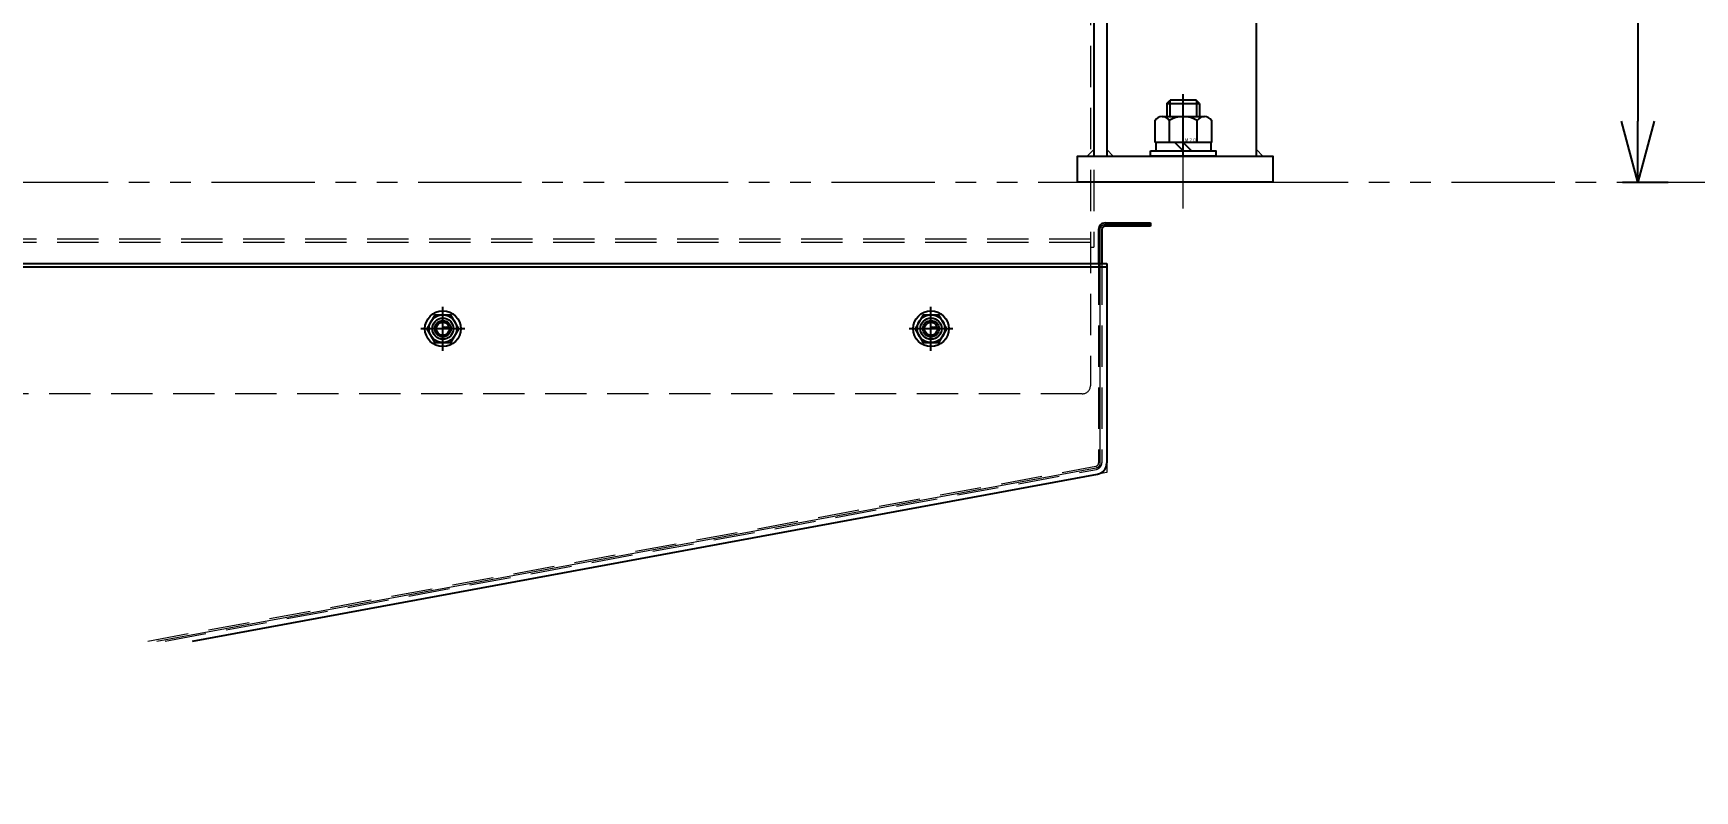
# Model space of a CAD drawing. Header units: millimetres. Extents: x -8731 to 85711, y -14522 to 31379.
# Drawn here: x 76051 to 77072, y 724 to 1189 of the extents above; entities that cross this region are included whole.
import ezdxf
from ezdxf import colors
from ezdxf.entities.mleader import LeaderData, LeaderLine
from ezdxf.enums import TextEntityAlignment as Align
from ezdxf.math import Vec2, Vec3
from ezdxf.xclip import XClip

# ---------------------------------------------------------------- set-up
doc = ezdxf.new("R2010")
doc.units = ezdxf.units.MM
doc.header["$LTSCALE"] = 4
doc.header["$XCLIPFRAME"] = 0
doc.header["$PDMODE"] = 99
doc.header["$PDSIZE"] = 1
for name, pattern in [('CENTER2', [28.575, 19.05, -3.175, 3.175, -3.175]), ('HIDDEN', [9.525, 6.35, -3.175]), ('PHANTOM2', [31.75, 15.875, -3.175, 3.175, -3.175, 3.175, -3.175])]:
    doc.linetypes.add(name, pattern=pattern)
for name, color, linetype, lineweight in [('04_HIDDEN', 2, 'HIDDEN', 13), ('05_CENTER', 4, 'CENTER2', 13), ('06_PHANTOM', 2, 'PHANTOM2', 13), ('08_DIM', 3, 'Continuous', 13)]:
    doc.layers.add(name, color=color, linetype=linetype, lineweight=lineweight)
doc.layers.add('10_DRAFT', color=8, linetype='Continuous', lineweight=0, plot=False)
doc.styles.add('KANJI0', font='txt.shx', dxfattribs={"width": 0.9, "height": 30, "bigfont": 'bigfont'})
doc.styles.add('KSS_TXT', font='txt.shx', dxfattribs={"bigfont": 'extfont2.shx'})
doc.styles.get("Standard").update_dxf_attribs({"font": 'txt.shx', "bigfont": 'extfont2.shx'})
doc.dimstyles.new('KSS_DIM', dxfattribs={"dimscale": 3, "dimtxt": 3, "dimasz": 2.5, "dimexe": 1.25, "dimexo": 0.625, "dimtad": 1, "dimdsep": 46, "dimtxsty": 'KSS_TXT', "dimblk": 'OPEN30', "dimcen": 0, "dimazin": 2, "dimtfac": 0.75, "dimtmove": 0, "dimatfit": 3, "dimldrblk": 'OPEN30', "dimfxl": 1, "dimtolj": 1, "dimarcsym": 0})

# ---------------------------------------------------------------- blocks, each defined once
blk = doc.blocks.new('A$C7E805CF0_1_1_1')
at = {"color": 0}
for p, q in [((-278, -993), (-278, 993)), ((-185, -998), (-185, 998)), ((12, -998), (-273, -998)), ((-188, -998), (-188, -1000)), ((12, -1000), (-188, -1000))]:
    blk.add_line(p, q, dxfattribs=at)
for centre in [(-238, -600), (-238, -900)]:
    blk.add_circle(centre, 6.5, dxfattribs=at)
blk.add_arc((-273, -993), 5, 180, 270, dxfattribs=at)
at = {"layer": '04_HIDDEN'}
blk.add_line((-183, -998), (-183, 998), dxfattribs=at)
at = {"layer": '05_CENTER'}
for p, q in [((-238, -587.1), (-238, -612.9)), ((-250.9, -600), (-225.1, -600)), ((-238, -887.1), (-238, -912.9)), ((-250.9, -900), (-225.1, -900))]:
    blk.add_line(p, q, dxfattribs=at)
blk = doc.blocks.new('A$C3DA434D9_1_1_1')
at = {"color": 0}
for p, q in [((-25, 1007), (-25, 1035)), ((-25, 1035), (-23, 1035)), ((-23, 1035), (-23, 1007)), ((-21, 1005), (0, 1005)), ((-21, 1003), (0, 1003)), ((0, -1008), (0, 1008)), ((0, 1008), (122.5, 1008)), ((2, -1008), (2, 1008)), ((302.9, 61), (129.4, 1002.3))]:
    blk.add_line(p, q, dxfattribs=at)
for centre in [(40, 900), (40, 600)]:
    blk.add_circle(centre, 6.5, dxfattribs=at)
blk.add_arc((-21, 1007), 4, 180, 270)
for centre, radius, start, end in [((-21, 1007), 2, 180, 270), ((122.5, 1001), 7, 10.4437, 90)]:
    blk.add_arc(centre, radius, start, end, dxfattribs=at)
at = {"layer": '04_HIDDEN'}
for p, q in [((0, 1005), (122.5, 1005)), ((0, 1003), (122.5, 1003)), ((298, 60.1), (124.5, 1001.4)), ((299.9, 60.5), (126.4, 1001.7))]:
    blk.add_line(p, q, dxfattribs=at)
for radius in [4, 2]:
    blk.add_arc((122.5, 1001), radius, 10.4437, 90, dxfattribs=at)
at = {"layer": '05_CENTER'}
for p, q in [((40, 888), (40, 912)), ((52, 900), (28, 900)), ((40, 588), (40, 612)), ((52, 600), (28, 600))]:
    blk.add_line(p, q, dxfattribs=at)
at = {"layer": '10_DRAFT'}
for p, q in [((122.5, 1008), (128.3, 1008)), ((125, 1004), (122.5, 1004)), ((125.5, 1001.5), (125, 1004)), ((128.3, 1008), (129.4, 1002.3))]:
    blk.add_line(p, q, dxfattribs=at)
blk.add_lwpolyline([(299, 0), (299, 59.7, 0.045601), (299, 60.3), (125.5, 1001.5, 0.36178), (122.5, 1004), (-21, 1004, -0.414214), (-24, 1007), (-24, 1035)], format="xyb", dxfattribs=at)
blk = doc.blocks.new('A$C39DF1911_1_1_1')
blk.add_blockref('A$C3DA434D9_1_1_1', (-100, 0))
blk = doc.blocks.new('10b_2_1')
at = {"color": 0, "linetype": 'CENTER2'}
for p, q in [((0, -13.5), (0, 13.5)), ((13.5, 0), (-13.5, 0))]:
    blk.add_line(p, q, dxfattribs=at)
at = {"color": 0}
for p, q in [((-4.9, 8.5), (-9.8, 0)), ((-9.8, 0), (-4.9, -8.5)), ((-4.9, 8.5), (4.9, 8.5)), ((9.8, 0), (4.9, 8.5)), ((4.9, -8.5), (9.8, 0)), ((-4.9, -8.5), (4.9, -8.5))]:
    blk.add_line(p, q, dxfattribs=at)
for radius in [11, 8.49, 5, 4]:
    blk.add_circle((0, 0), radius, dxfattribs=at)
at = {"layer": '10_DRAFT', "style": 'KSS_TXT'}
blk.add_text('M10', height=1.25, dxfattribs=at).set_placement((0.3, 0.1))
blk = doc.blocks.new('A$C39C06508_1')
at = {"rotation": 270}
blk.add_blockref('A$C39DF1911_1_1_1', (-1000, -280), dxfattribs=at)
for p in [(-400, -220), (-100, -220)]:
    blk.add_blockref('10b_2_1', p)
at = {"layer": '04_HIDDEN', "rotation": 90}
blk.add_blockref('A$C7E805CF0_1_1_1', (-1000, 18), dxfattribs=at)
blk = doc.blocks.new('AM_BALLOON1')
at = {"transparency": 16777216}
blk.add_circle((0, 0), 5, dxfattribs=at)
blk.add_attdef('B_NUMBER', text='', height=3, dxfattribs=at).set_placement((0, 0), align=Align.MIDDLE_CENTER)
blk = doc.blocks.new('_OPEN')
at = {"color": 0, "linetype": 'ByBlock'}
for p, q in [((-1, 0.167), (0, 0)), ((0, 0), (-1, -0.167)), ((0, 0), (-1, 0))]:
    blk.add_line(p, q, dxfattribs=at)
blk = doc.blocks.new('M20Nz_1_1_1')
at = {"color": 0}
for p, q in [((-10, 32.3), (-8, 34.3)), ((-10, 32.3), (-10, 24.3)), ((-10, 32.3), (10, 32.3)), ((-8.2, 34.1), (-8.2, 24.3)), ((8, 34.3), (-8, 34.3)), ((10, 32.3), (8, 34.3)), ((8.2, 34.1), (8.2, 24.3)), ((10, 32.3), (10, 24.3)), ((-17.3, 8.3), (-17.3, 22)), ((-13, 24.3), (13, 24.3)), ((-8.7, 22), (-8.7, 8.3)), ((8.6, 8.3), (8.6, 22)), ((17.3, 22), (17.3, 8.3)), ((17.3, 8.3), (-17.3, 8.3)), ((-16.9, 8.3), (-16.9, 3.2)), ((-5.1, 8.3), (0, 3.2)), ((0, 8.3), (5.1, 3.2)), ((16.9, 8.3), (16.9, 3.2))]:
    blk.add_line(p, q, dxfattribs=at)
at = {"color": 0, "linetype": 'CENTER2'}
blk.add_line((0, 0), (0, 38.1), dxfattribs=at)
at = {"color": 0}
blk.add_lwpolyline([(-20, 3.2), (20, 3.2), (20, 0), (-20, 0)], close=True, dxfattribs=at)
for centre, radius, start, end in [((-13, 19.1), 5.19, 33.626, 146.374), ((0, 7), 17.3, 60, 120), ((13, 19.1), 5.19, 33.626, 146.374)]:
    blk.add_arc(centre, radius, start, end, dxfattribs=at)
at = {"layer": '10_DRAFT', "style": 'KANJI0', "width": 0.82}
blk.add_text('Ｍ２０', height=2.14, dxfattribs=at).set_placement((0.9, 8.6))
blk = doc.blocks.new('A$C07C31A19_1_1_1')
at = {"color": 0}
blk.add_line((1008, 950), (1008, 16), dxfattribs=at)
for points in [[(1090, 950), (1000, 950), (1000, 16), (1100, 16), (1100, 940)], [(1110, 0), (990, 0), (990, 16), (1110, 16)]]:
    blk.add_lwpolyline(points, close=True, dxfattribs=at)
at = {"layer": '05_CENTER'}
blk.add_line((1055, -16.1), (1055, 31.6), dxfattribs=at)
at = {"layer": '08_DIM'}
for points in [[(1000, 16), (996, 16), (1000, 20), (1000, 20)], [(1008, 16), (1012, 16), (1008, 20), (1008, 20)], [(1100, 16), (1104, 16), (1100, 20), (1100, 20)]]:
    blk.add_lwpolyline(points, close=True, dxfattribs=at)
blk = doc.blocks.new('_Open30')
at = {"color": 0, "linetype": 'ByBlock', "lineweight": -2}
for p, q in [((-1, 0.268), (0, 0)), ((0, 0), (-1, -0.268)), ((0, 0), (-1, 0))]:
    blk.add_line(p, q, dxfattribs=at)
blk = doc.blocks.new('*D4691')
at = {"layer": '08_DIM', "color": 0, "lineweight": -2, "transparency": 16777216}
for p, q in [((76949.7, 1602.7), (77055.9, 1602.7)), ((77037.2, 1565.2), (77037.2, 1135.2)), ((77027.8, 1097.7), (77055.9, 1097.7))]:
    blk.add_line(p, q, dxfattribs=at)
at = {"layer": 'Defpoints', "color": 0, "transparency": 16777216}
for p in [(76940.4, 1602.7), (77018.4, 1097.7), (77037.2, 1097.7)]:
    blk.add_point(p, dxfattribs=at)
at = {"layer": '08_DIM', "color": 0, "lineweight": -2, "transparency": 16777216, "xscale": 37.5, "yscale": 37.5, "zscale": 37.5}
for p, rotation in [((77037.2, 1602.7), 90), ((77037.2, 1097.7), 270)]:
    blk.add_blockref('_Open30', p, dxfattribs=dict(at, rotation=rotation))
at = {"layer": '08_DIM', "color": 0, "transparency": 16777216, "insert": (77005.3, 1350.2), "char_height": 45, "attachment_point": 5, "rotation": 90, "style": 'KSS_TXT'}
blk.add_mtext('\\A1;505', dxfattribs=at)
blk = doc.blocks.new('*D4692')
at = {"layer": '08_DIM', "color": 0, "lineweight": -2, "transparency": 16777216}
for p, q in [((76867.7, 1917.7), (77175.8, 1917.7)), ((77157.1, 1135.2), (77157.1, 1880.2)), ((77283.3, 1097.7), (77138.3, 1097.7))]:
    blk.add_line(p, q, dxfattribs=at)
at = {"layer": 'Defpoints', "color": 0, "transparency": 16777216}
for p in [(76858.4, 1917.7), (77157.1, 1917.7), (77292.7, 1097.7)]:
    blk.add_point(p, dxfattribs=at)
at = {"layer": '08_DIM', "color": 0, "lineweight": -2, "transparency": 16777216, "xscale": 37.5, "yscale": 37.5, "zscale": 37.5}
for p, rotation in [((77157.1, 1917.7), 90), ((77157.1, 1097.7), 270)]:
    blk.add_blockref('_Open30', p, dxfattribs=dict(at, rotation=rotation))
at = {"layer": '08_DIM', "color": 0, "transparency": 16777216, "insert": (77125.2, 1670), "char_height": 45, "attachment_point": 5, "rotation": 90, "style": 'KSS_TXT'}
blk.add_mtext('\\A1;820', dxfattribs=at)

msp = doc.modelspace()

# ---------------------------------------------------------------- linework, layer by layer
at = {"layer": '06_PHANTOM'}
msp.add_line((66254.72409, 1097.69256), (77429.00896, 1097.69256), dxfattribs=at)

# ---------------------------------------------------------------- block references
for name, p in [('A$C07C31A19_1_1_1', (75702.86232, 1097.69256)), ('M20Nz_1_1_1', (76757.86232, 1113.69256))]:
    msp.add_blockref(name, p)
ref = msp.add_blockref('A$C39C06508_1', (76702.86232, 1227.69256))
XClip(ref).set_block_clipping_path([(-2068.8232591143, -411.9244112134), (65.0000000022, 90.5999999991)])

# ---------------------------------------------------------------- dimensions: what is measured, and where the dimension line sits
at = {"layer": '08_DIM'}
dim = msp.add_linear_dim(base=(77157.08707, 1917.69257), p1=(77292.65543, 1097.69256), p2=(76858.37282, 1917.69257), angle=90, dimstyle='KSS_DIM', override={"dimscale": 15}, dxfattribs=at)
dim.commit()
dim.dimension.update_dxf_attribs({"geometry": '*D4692', "text_midpoint": (77157.08707, 1670.02054), "dimtype": 160})
dim = msp.add_linear_dim(base=(77037.1768, 1097.69256), p1=(76940.36234, 1602.69257), p2=(77018.38117, 1097.69256), angle=90, dimstyle='KSS_DIM', override={"dimscale": 15}, dxfattribs=at)
dim.commit()
dim.dimension.update_dxf_attribs({"geometry": '*D4691', "text_midpoint": (77005.3018, 1350.19257)})

# ---------------------------------------------------------------- leaders
ml = msp.add_multileader_block('Standard', dxfattribs=at)
ml.set_content('AM_BALLOON1', color=256, scale=15)
ml.set_attribute('B_NUMBER', 'G', width=0)
ml.set_leader_properties(color=256, linetype='ByLayer', lineweight=-1)
ml.set_arrow_properties(name='OPEN')
ml.build(insert=Vec2(0, 0))
ml.multileader.update_dxf_attribs({"leader_type": 0, "has_dogleg": 0, "text_right_attachment_type": 6, "dogleg_length": 0, "arrow_head_size": 30, "scale": 15, "block_connection_type": 1})
ctx = ml.context
ctx.base_point, ctx.scale, ctx.char_height, ctx.arrow_head_size, ctx.landing_gap_size, ctx.plane_origin = Vec3(77538.8127, 2880.80037), 15, 60, 30, 30, Vec3(77538.8127, 2880.80037)
ctx.right_attachment, ctx.attachment_type = 6, 1
notes = []
notes.append((ctx, [(0, (0, 0, 0), (0, 0), (1, 0), 1, [])]))
ctx.block.insert = Vec3(77538.8127, 2880.80037)
ml = msp.add_multileader_block('Standard', dxfattribs=at)
ml.set_content('AM_BALLOON1', color=256, scale=15)
ml.set_attribute('B_NUMBER', 'H', width=0)
ml.set_leader_properties(color=256, linetype='ByLayer', lineweight=-1)
ml.set_arrow_properties(name='OPEN')
ml.build(insert=Vec2(0, 0))
ml.multileader.update_dxf_attribs({"leader_type": 0, "has_dogleg": 0, "text_right_attachment_type": 6, "dogleg_length": 0, "arrow_head_size": 30, "scale": 15, "block_connection_type": 1})
ctx = ml.context
ctx.base_point, ctx.scale, ctx.char_height, ctx.arrow_head_size, ctx.landing_gap_size, ctx.plane_origin = Vec3(77409.17981, 2739.35861), 15, 60, 30, 30, Vec3(77409.17981, 2739.35861)
ctx.right_attachment, ctx.attachment_type = 6, 1
notes.append((ctx, [(0, (0, 0, 0), (0, 0), (1, 0), 1, [])]))
ctx.block.insert = Vec3(77409.17981, 2739.35861)
ml = msp.add_multileader_block('Standard', dxfattribs=at)
ml.set_content('AM_BALLOON1', color=256, scale=15)
ml.set_attribute('B_NUMBER', 'I', width=0)
ml.set_leader_properties(color=256, linetype='ByLayer', lineweight=-1)
ml.set_arrow_properties(name='OPEN')
ml.build(insert=Vec2(0, 0))
ml.multileader.update_dxf_attribs({"leader_type": 0, "has_dogleg": 0, "text_right_attachment_type": 6, "dogleg_length": 0, "arrow_head_size": 30, "scale": 15, "block_connection_type": 1})
ctx = ml.context
ctx.base_point, ctx.scale, ctx.char_height, ctx.arrow_head_size, ctx.landing_gap_size, ctx.plane_origin = Vec3(77551.89496, 2589.59678), 15, 60, 30, 30, Vec3(77551.89496, 2589.59678)
ctx.right_attachment, ctx.attachment_type = 6, 1
notes.append((ctx, [(0, (0, 0, 0), (0, 0), (1, 0), 1, [])]))
ctx.block.insert = Vec3(77551.89496, 2589.59678)
ml = msp.add_multileader_block('Standard', dxfattribs=at)
ml.set_content('AM_BALLOON1', color=256, scale=6.25)
ml.set_attribute('B_NUMBER', '120', width=0)
ml.set_leader_properties(color=256, linetype='ByLayer', lineweight=-1)
ml.set_arrow_properties(name='OPEN')
ml.build(insert=Vec2(0, 0))
ml.multileader.update_dxf_attribs({"leader_type": 0, "has_dogleg": 0, "text_right_attachment_type": 6, "dogleg_length": 0, "arrow_head_size": 12.5, "scale": 2.5, "block_connection_type": 1})
ctx = ml.context
ctx.base_point, ctx.scale, ctx.char_height, ctx.arrow_head_size, ctx.landing_gap_size, ctx.plane_origin = Vec3(82283.06772, 2548.57113), 2.5, 25, 12.5, 12.5, Vec3(82283.06772, 2548.57113)
ctx.right_attachment, ctx.attachment_type = 6, 1
notes.append((ctx, [(0, (0, 0, 0), (0, 0), (1, 0), 1, [])]))
ctx.block.insert = Vec3(82283.06772, 2548.57113)
for ctx, leaders in notes:
    for number, flags, end, landing, length, lines in leaders:
        leader = LeaderData()
        leader.index, (leader.has_last_leader_line, leader.has_dogleg_vector, leader.attachment_direction) = number, flags
        leader.last_leader_point, leader.dogleg_vector, leader.dogleg_length = Vec3(end), Vec3(landing), length
        for number, points, colour, breaks in lines:
            line = LeaderLine()
            line.index, line.vertices, line.color, line.breaks = number, Vec3.list(points), colors.encode_raw_color(colour), breaks
            leader.lines.append(line)
        ctx.leaders.append(leader)

doc.saveas('drawing.dxf')
